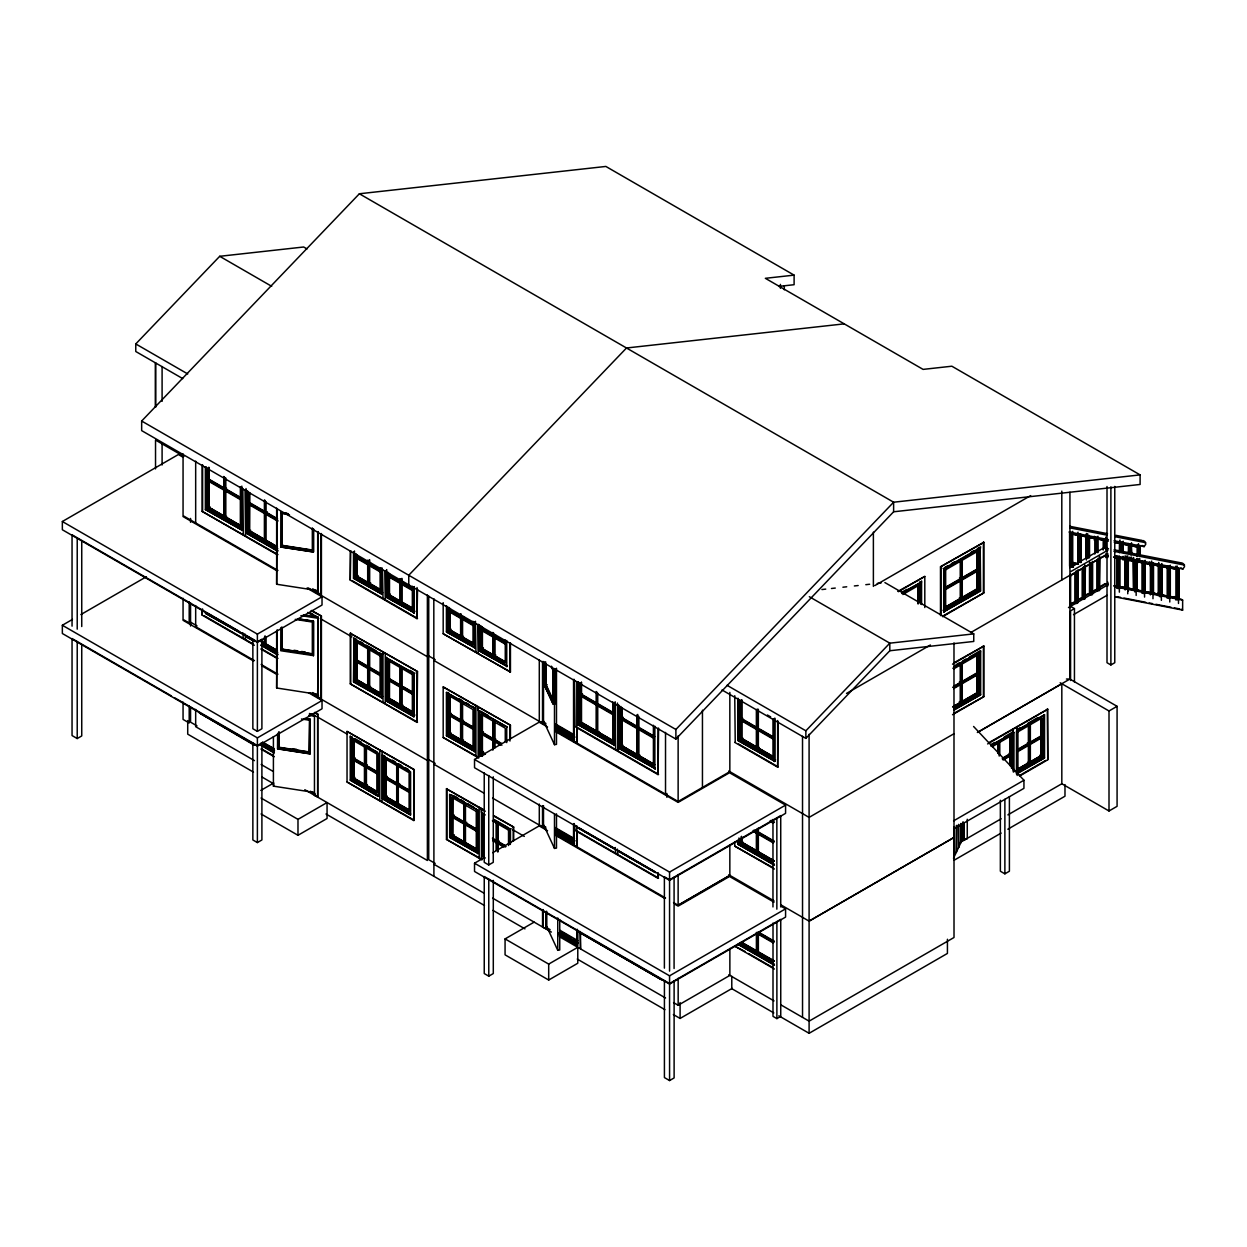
<?xml version="1.0" encoding="UTF-8"?>
<svg xmlns="http://www.w3.org/2000/svg" width="1247" height="1247" viewBox="0 0 1247 1247"><rect width="100%" height="100%" fill="white"/><g stroke="black" fill="none" stroke-linecap="round" stroke-linejoin="round"><path stroke-width="1.5" d="M307.011 248.932L303.66 247L219.706 256.305L135.767 343.938L135.767 351.498L182.717 378.605M304.814 789.71L427.378 860.477L427.378 594.928M554.712 730.243L678.134 801.494L678.134 735.839M1061.852 783.771L1109.004 810.986L1117.078 806.326L1117.078 706.316L1069.926 679.101L1069.942 492.238M312.327 527.886L312.327 550.94L281.869 546.233L282.539 544.768M317.689 590.595L276.647 584.251L277.177 508.885M295.196 619.385L312.327 622.035L312.327 654.675L281.869 649.968L282.539 648.518M317.689 694.345L276.647 687.985L277.177 629.751M309.77 751.364L309.1 752.829L278.642 748.106L279.312 733.205M314.462 792.484L273.405 786.14L273.935 784.987M309.1 752.829L309.77 718.724M953.503 858.263L963.058 837.968L962.933 822.724M794.105 275.135L765.346 278.315L923.092 369.393L951.851 366.213L1140.101 474.889L1140.101 484.46L893.616 511.784L675.89 739.066L141.659 430.62L141.659 421.034L359.37 193.768L605.855 166.443L794.105 275.135L794.105 284.706L778.767 286.405M675.89 739.066L675.89 729.479L893.616 502.214L1140.101 474.889M805.858 738.38L805.858 730.804L889.812 643.171L973.751 633.881L973.751 641.441L889.812 650.747L805.858 738.38L722.013 689.965M1141.286 540.73L1143.125 540.606A6.921 5.534 -78.9 0 1 1144.871 541.603L1145.775 544.222L1144.122 546.622L1114.07 540.746M1180.067 563.13L1181.891 562.989A6.921 5.534 -78.9 0 1 1183.652 564.003L1184.556 566.606L1182.904 569.006L1115.036 555.741M306.965 588.101L322.022 596.799L322.022 605.044L257.381 642.361L62.35 529.757L62.35 521.511L178.368 454.532L183.309 457.384M223.759 489.26L224.694 488.715L241.295 498.301L240.359 498.847L207.781 480.033L208.732 479.503L223.088 487.795M224.398 489.619L225.333 489.089M226.658 488.325L225.084 488.481M224.398 490.367L225.333 489.837L241.295 499.049L240.359 499.595L207.781 480.781L208.732 480.235L223.088 488.543M202.139 465.193L202.139 511.379L277.925 554.588M205.365 467.017L205.365 509.509L242.308 530.287L242.308 487.78M207.781 467.984L207.781 508.121L210.057 506.812M226.658 516.398L225.723 516.944L225.723 491.427M308.632 692.802L322.022 700.533L322.022 708.779L257.381 746.111L62.35 633.507L62.35 625.261L72.435 619.432M80.852 614.584L146.413 576.722M264.395 512.72L265.346 512.174M207.781 508.121L240.359 526.92L241.497 526.265L208.919 507.467L208.919 467.329M264.395 513.468L265.985 512.548M266.375 512.33L267.31 511.784M265.05 513.842L265.985 513.296L265.985 501.621M242.947 528.79L241.824 529.445L206.332 508.963L206.332 467.251M205.365 509.509L242.308 530.287M243.274 534.573L242.775 488.668M246.018 488.543L246.018 532.983L277.987 550.878M248.434 491.458L248.434 531.581L250.694 530.287M245.534 535.883L245.051 489.977M202.139 609.347L202.139 615.13L202.622 609.066M242.308 634.022L205.365 613.259L240.64 633.071M367.694 563.956L368.629 564.158M317.689 531.612L317.689 593.588L321.414 595.178L321.414 533.529M367.694 564.704L369.268 563.784M369.658 563.566L370.593 563.02M368.333 565.078L369.268 564.532L381.036 571.329L380.101 571.874L355.925 557.908L356.86 557.362L366.945 563.192M243.274 638.308L242.775 632.821M317.689 593.588L321.414 595.178M245.534 639.617L245.051 634.131M350.267 550.94L350.267 580.12L350.75 550.66M353.493 552.016L353.493 578.249L382.034 594.164L382.034 567.931M355.925 553.668L355.925 576.847L358.185 575.537M62.35 521.511L257.381 634.115L322.022 596.799M171.447 695.935L72.045 638.542L72.045 735.559L77.22 738.551L81.741 735.933L81.741 644.73M257.381 641.8L261.901 639.197L261.901 728.747L257.381 731.365L252.86 728.747L252.86 639.352M370.593 582.708L369.658 583.253L369.658 559.778M311.142 610.703L321.414 616.065L321.414 698.912L317.689 697.322L318.188 617.935L317.689 697.322M355.925 576.847L380.101 590.813L381.223 590.158M399.944 582.583L400.879 582.037M382.689 592.668L381.551 593.323L354.475 577.688L354.475 550.971M399.944 583.315L401.518 582.411M401.908 582.178L402.843 581.648M353.493 578.249L382.034 594.164M400.583 583.69L401.518 583.16M383 598.451L382.517 569.567M385.744 570.627L385.744 596.877L414.285 612.791L414.285 586.542M388.176 572.295L388.176 595.474L390.436 594.164M385.261 599.76L384.777 570.877M199.38 712.988L254.404 745.316M350.267 633.289L417.527 671.556L417.028 722.403L350.267 683.855L350.267 633.289L417.527 671.556M382.034 697.899L353.493 681.984L353.977 638.604L353.977 681.704L382.034 697.899L382.034 654.8L357.281 640.506M355.598 638.791L354.475 639.446L354.475 681.423L381.551 697.057L382.689 696.418M357.047 679.942L381.223 693.893L380.101 694.548L355.925 680.581L355.925 641.971L357.047 641.317L356.86 680.051L381.036 694.002M388.176 595.474L412.352 609.424L413.474 608.77M414.939 611.295L413.801 611.95L386.726 596.315L386.726 569.598M385.744 596.877L414.285 612.791M350.267 580.12L417.028 618.668L417.527 589.207M451.102 609.502L450.167 610.048L460.252 615.878M450.167 610.796L451.102 610.251M383 651.635L383 702.201M355.925 641.971L380.101 655.922L381.223 655.267M353.493 638.885L381.551 655.08L382.689 654.426M385.261 652.945L385.261 703.495M367.694 667.691L368.629 667.161M385.744 657.512L414.285 673.427L413.801 716.807L385.744 700.611L385.744 657.512L413.801 673.707L414.939 673.053M367.694 668.439L369.268 667.535M368.333 668.813L369.268 668.267M460.611 617.608L461.546 617.062M461.25 617.982L462.201 617.436L462.201 637.123L461.25 637.669L461.25 614.194M461.936 616.844L463.525 616.673M461.25 618.73L462.201 618.185L473.954 624.981M350.267 683.855L417.527 722.122M355.925 680.581L357.25 679.818L381.426 693.784M62.35 625.261L257.381 737.865L322.022 700.533M443.184 602.644L443.184 633.757L510.444 672.024L510.444 642.86M446.426 631.902L474.967 647.817L446.426 631.902L446.426 605.668M448.842 607.32L448.842 630.499L451.102 629.189M260.405 743.804L257.381 745.55L174.829 697.884M381.036 675.063L380.101 675.609L355.925 661.658L356.86 661.113L366.945 666.927M317.689 714.5L317.689 797.332L317.689 714.5L314.431 712.614M370.593 686.442L369.658 686.988L369.658 648.362M461.546 636.749L460.611 637.295L460.611 613.82M463.525 636.36L462.575 636.905L462.575 619.853M483.368 628.129L482.418 628.675L492.503 634.489M389.313 698.554L413.474 712.52L412.352 713.159L388.176 699.208L388.176 660.583L412.352 674.549L413.474 673.894M399.944 686.318L400.879 685.772L400.879 666.833L399.944 667.379L399.944 706.005L400.879 705.459L400.879 686.52L411.604 692.724M448.842 630.499L473.018 644.45L474.156 643.795M399.944 687.066L401.518 686.146M400.583 687.44L401.518 686.894M492.861 636.219L493.796 635.689M493.516 636.593L494.451 636.064L494.451 655.735L493.516 656.281L493.516 632.806M495.776 635.3L494.841 636.578M493.516 637.342L494.451 636.812L506.204 643.592M385.744 700.611L414.285 716.526M388.176 699.208L389.5 698.445L389.5 659.819M475.933 652.103L475.45 621.271M478.677 650.513L507.217 666.428L478.677 650.513L478.677 624.279M481.093 625.947L481.093 649.126L483.368 647.817M478.193 653.412L477.71 624.513M347.04 731.428L414.285 769.695L413.801 820.542L347.04 781.994L347.04 731.428L414.285 769.695M413.287 693.691L412.352 694.22L388.176 680.27L389.111 679.724L399.196 685.554M402.843 705.069L401.908 705.615L401.908 666.989M377.155 751.988L350.267 737.024L378.324 753.219L378.324 796.319L350.267 780.123L350.267 735.917M352.371 736.93L351.233 737.585L351.233 779.578L378.324 795.212M493.796 655.376L492.861 655.906L492.861 632.432M260.81 790.427L273.748 782.96M495.776 654.971L494.841 655.517L494.841 638.48M478.723 758.02L443.184 737.507L443.184 686.941L510.444 725.208L510.444 738.816M352.698 740.11L376.859 754.061L376.859 792.687L352.698 778.736L352.698 740.11L353.821 739.455L353.821 778.081L377.997 792.032M446.426 692.537L474.967 708.452L446.426 692.537L446.426 735.636L474.967 751.551L446.426 735.636M448.53 692.444L447.392 693.098L447.392 735.075L474.468 750.71M414.939 715.03L413.801 715.684L386.726 700.05L386.726 658.073M474.156 747.545L473.018 748.2L448.842 734.234L448.842 695.608L449.98 694.969L449.98 733.579L472.535 746.61M354.023 758.285L354.959 757.74M354.023 759.033L354.959 758.488M443.184 633.757L510.444 672.024M379.774 749.774L379.774 800.34M382.034 751.084L382.034 801.65M451.102 713.253L450.167 713.783L460.252 719.613M450.167 714.531L451.102 714.001M364.451 765.845L365.387 765.299M409.406 770.615L382.517 755.651L410.575 771.846L410.575 814.946L382.517 798.75L382.517 754.529M365.106 766.219L366.041 765.674M367.366 764.91L365.776 765.081M365.106 766.952L366.041 766.422L377.794 773.202M384.622 755.557L383.484 756.212L383.484 798.189L410.575 813.823M475.933 705.288L475.933 755.838M384.949 758.737L409.11 772.688L409.11 811.314L384.949 797.347L384.949 758.737L386.071 758.082L386.071 796.693L410.434 810.55M347.04 781.994L414.285 820.261M352.698 778.736L354.959 777.427M460.611 721.343L461.546 720.797M481.981 756.165L478.677 754.264L479.16 710.884L479.16 753.983L482.464 755.885M461.25 721.717L462.201 721.171M462.575 720.953L463.525 720.407M461.25 722.465L462.201 721.919L473.954 728.716M252.86 742.931L252.86 839.964L257.381 842.567L261.901 839.964L261.901 742.931M261.059 798.033L297.986 819.357L327.057 802.554L327.057 818.5L297.986 835.287L261.059 813.979M484.319 754.716L481.093 752.861L481.093 714.235L482.23 713.58L482.23 752.206L485.457 754.061M443.184 737.507L478.193 757.147L478.193 706.581L478.193 710.478M448.842 734.234L451.102 732.94M365.387 784.987L364.451 785.516L364.451 746.906M367.366 784.597L366.431 785.127L366.431 748.403M387.209 776.367L386.274 776.897L396.359 782.726M461.546 740.484L460.611 741.03L460.611 702.404M463.525 740.095L462.575 740.64L462.575 702.014M483.368 731.864L482.418 732.41L492.503 738.224M482.418 733.158L483.368 732.613M396.702 784.457L397.637 783.911M396.702 785.205L398.292 784.285M398.681 784.067L399.617 783.521M397.357 785.579L398.292 785.033M384.949 797.347L387.209 796.054M478.677 711.164L507.217 727.079L480.812 711.834M443.184 686.941L510.444 725.208M492.861 739.97L493.796 739.424M493.516 740.344L494.451 739.798M494.841 739.58L495.776 739.035M493.516 741.092L494.451 740.547L501.169 744.428M582.443 693.737L581.507 694.267L595.879 702.56M481.093 752.861L483.368 751.551M539.296 659.881L539.296 721.53L543.022 723.12L543.022 661.378M555.913 731.833L678.134 802.398L729.511 772.735L785.579 805.11L785.579 813.356L669.561 880.335L474.53 767.731L474.53 759.485L539.172 722.169L547.542 727.001M539.296 721.53L543.022 723.12M481.981 859.916L446.442 839.387L446.442 788.821L484.117 810.02M596.144 704.259L597.079 703.713M596.144 704.991L597.734 704.087M596.799 705.366L597.734 704.836M449.684 794.433L450.167 837.251L478.209 853.447L478.209 810.347L449.684 794.433L449.684 837.532L478.209 853.447M574.524 680.192L575.007 726.097M577.751 682.015L577.751 724.523L614.693 745.285L614.693 702.778M580.182 682.982L580.182 723.12L581.507 722.356L612.448 740.219M453.238 835.474L477.414 849.425L476.276 850.08L452.1 836.129L452.1 797.503L453.238 796.849L453.035 835.584L477.211 849.534M464.804 803.754L463.868 804.299L463.868 842.925L464.804 842.38L464.804 825.327M573.558 679.568L573.558 741.31L577.267 742.9L577.267 727.484M573.558 741.31L577.267 742.9M623.095 717.196L622.159 717.742L636.531 726.035M454.36 815.133L453.425 815.678L477.601 829.629M598.124 731.942L599.059 731.397M622.159 718.49L623.095 717.945M479.191 807.168L479.191 857.733M452.1 797.503L476.276 811.454L477.414 810.815M874.755 585.622L1030.661 495.605M463.868 823.238L464.804 822.693M481.934 813.044L481.934 856.143L481.934 813.044L485.239 814.946M463.868 823.986L465.458 823.067M465.832 822.849L466.783 822.303M464.508 824.361L465.458 823.815L465.458 804.128L464.508 804.674L464.508 843.299L465.458 842.754L465.458 825.701M636.796 727.718L637.731 727.172M580.182 723.12L612.76 741.918L613.883 741.264M636.796 728.466L638.386 727.547M637.435 728.84L638.386 728.295M446.442 839.387L481.451 859.043L481.451 808.477L481.451 812.358M452.1 836.129L454.36 834.82M615.348 743.789L614.21 744.443L578.733 723.961L578.733 682.249M577.751 724.523L614.693 745.285M615.659 749.572L615.176 701.734M618.403 747.982L655.345 768.744L618.403 747.982L618.403 705.475M620.835 706.457L620.835 746.579L623.095 745.285M617.935 750.881L617.436 703.043M497.054 822.381L496.119 822.911L496.119 850.173M897.918 591.39L924.806 576.426L924.806 607.538M940.487 615.426L940.487 566.808L983.883 542.32L983.883 592.871L942.623 616.704M898.401 591.67L924.806 576.426M940.487 566.808L983.883 542.32M902.064 592.169L906.943 589.348M944.867 567.463L948.11 565.577M951.367 563.706L954.625 561.82M970.899 552.421L974.156 550.551M977.399 548.664L980.656 546.794M902.875 592.263L921.58 582.022L901.706 593.494M980.173 547.636L943.714 568.679L943.714 611.778L980.656 591.016L980.173 547.636L980.173 590.735L943.714 611.778M943.075 568.305L944.197 568.959L980.656 547.916M954.298 563.504L959.192 560.682M954.501 563.613L959.379 560.791M967.516 556.084L970.774 554.214M974.032 552.327L977.289 550.457L977.289 589.067L944.525 607.772L945.662 608.427L978.24 589.613L978.24 550.987L977.102 550.332L977.102 588.958M654.348 737.523L653.412 738.053L620.835 719.254L621.77 718.708L652.742 736.587M902.875 594.507L919.164 585.092L919.164 602.472M944.525 569.146L945.662 569.801L978.24 550.987M492.409 820.775L508.527 830.081L509.664 829.426M493.485 819.715L509.976 829.239L511.114 828.585M493.5 815.99L513.702 827.088L513.702 840.712M639.711 754.871L638.76 755.417L638.76 716.402M496.119 841.85L497.054 841.32M496.119 842.598L497.709 841.694M498.099 841.46L499.034 840.914M496.774 842.972L497.709 842.426M944.338 587.976L958.694 579.668M960.938 578.374L959.364 578.218M962.544 577.455L976.915 569.162M946.317 588.023L960.689 579.73L961.624 580.26M962.933 578.437L977.289 570.128L978.24 570.674L945.662 589.488L944.727 588.943M539.296 804.081L539.296 825.265L543.022 826.855L543.022 805.624M780.622 905.992L785.579 908.845L785.579 917.091L669.561 984.07L474.53 871.466L474.53 863.22L484.475 857.484M492.752 852.699L539.172 825.904L547.542 830.736M539.296 825.265L543.022 826.855M620.835 746.579L653.412 765.393L654.535 764.738L621.957 745.924L621.957 707.719M742.666 718.132L741.731 718.677L758.347 728.264M484.226 772.922L484.226 862.332L488.746 864.935L493.266 862.332L493.266 776.819M741.731 719.425L742.666 718.88M944.338 607.648L976.915 588.849L978.24 589.613M574.524 726.378L658.089 774.621L658.572 728.154M943.792 615.472L983.883 592.871M574.524 824.345L575.007 829.847M756.368 728.653L757.303 728.108L757.303 709.169L756.368 709.714L756.368 748.34L757.303 747.795L757.303 728.856L773.919 738.458L772.984 738.988L740.406 720.189L741.342 719.644L755.713 727.936M774.106 718.662L772.984 719.301L772.984 757.927L774.106 757.272L741.544 738.473L741.544 699.848M756.368 729.401L757.958 728.482M734.748 695.717L735.231 742.105M737.99 698.226L737.99 740.515L774.917 761.293L774.917 718.194M740.406 700.502L740.406 739.128L742.666 737.819M757.023 729.776L757.958 729.23M573.558 823.815L573.558 845.045L577.267 846.635L577.267 831.219M573.558 845.045L577.267 846.635M846.51 693.426L930.402 644.995M1069.708 567.541L1103.907 547.792L1108.489 548.696M1071.719 566.886L1075.085 564.938M759.283 747.405L758.347 747.951L758.347 709.325M1070.814 571.562L1107.944 550.13M678.134 801.494L729.838 771.644L729.838 692.412M970.665 632.603L1069.942 575.288M1070.814 575.085L1107.024 554.182M1070.721 575.88L1074.213 573.168M1077.439 571.297L1081.539 568.928M1084.781 567.058L1088.88 564.688M1108.349 556.146L1105.777 555.648L1099.449 558.594M615.348 847.524L614.21 848.178L578.733 827.696M775.572 759.797L774.434 760.452L738.957 739.97L738.957 699.894M615.659 853.307L615.176 847.82M737.99 740.515L774.917 761.293M617.935 854.616L617.436 849.129M953.69 662.921L983.883 646.055L983.883 696.621L952.521 714.718M952.521 664.168L983.883 646.055M734.748 742.386L777.66 767.17L778.159 722.153M956.246 664.62L959.504 662.749M962.762 660.863L966.02 658.993M969.262 657.107L980.656 650.529M955.311 665.727L980.656 651.651L980.656 694.75L954.142 710.057M953.877 667.114L980.656 651.651M952.864 668.298L956.122 666.412M959.379 664.526L970.774 657.948M953.799 668.828L978.24 654.737L978.24 693.348L953.799 707.454M1070.113 603.891L1074.82 601.865M1086.137 594.632L1089.488 593.401M1100.867 586.121L1105.154 583.643L1107.741 584.157M1070.175 604.779L1105.777 584.001L1108.349 584.5M1068.476 607.554L1107.009 585.311L1105.466 584.407M1074.446 682.125L1074.446 608.598L1070.565 610.843L1070.565 680.503M505.066 938.913L548.696 964.102L577.782 947.315L577.782 963.245L548.696 980.033L505.066 954.843L505.066 938.913L534.152 922.125M1073.511 614.662L1107.009 595.318M953.908 686.177L960.299 682.499L959.364 681.953M962.544 681.205L976.915 672.897M952.708 687.331L960.689 682.717L961.624 683.262M961.328 682.343L977.289 673.131L978.24 673.676L953.643 687.861M954.298 687.144L960.689 683.465L961.624 684.011M962.933 682.171L977.289 673.879L978.24 674.409L953.643 688.609M546.28 911.386L546.28 928.75L542.554 927.16L542.554 909.811M546.28 928.75L545.781 911.619M952.677 706.8L977.102 692.693L977.102 656.016M952.864 706.924L977.289 692.818L977.289 656.125M773.015 923.076L773 1016.367L776.881 1018.612L780.747 1016.367L780.747 919.351L669.577 983.524L484.241 876.532L484.241 973.548L488.777 976.167L493.298 973.548L493.298 880.413M574.524 830.128L658.089 878.371L658.572 874.241M474.53 759.485L669.561 872.089L785.579 805.11M955.981 706.581L959.208 704.711M953.877 709.091L979.69 694.189L979.69 652.212L978.552 651.558M953.659 709.777L980.656 694.75M953.69 713.487L983.883 696.621M578.265 931.727L661.83 979.971M774.106 822.397L772.984 823.051L769.726 821.165M756.368 833.136L757.958 832.232M734.748 842.239L734.748 846.121L773.202 867.772M737.99 840.416L737.99 844.266L773.265 864.077M740.406 838.997L740.406 842.863L742.666 841.554M757.023 833.51L757.958 832.98M580.525 933.115L580.525 948.515L576.815 946.941L576.815 929.576M580.525 948.515L580.042 931.462M953.986 733.735L809.085 817.393L728.731 771.005M773.919 842.193L772.984 842.738L753.172 831.297M729.838 844.64L729.838 875.378L678.134 905.244L678.134 874.506M977.399 732.457L1069.942 679.023L1066.434 679.023M729.869 875.394L678.165 905.26L673.52 902.579M977.57 732.394L1061.821 683.746L1061.821 783.755L1007.903 814.883M1107.009 486.501L1107.009 662.718L1110.89 664.947L1114.771 662.718L1114.771 486.392M988.762 742.713L1047.761 709.216L1047.761 759.782L1019.828 775.915M987.608 743.945L1047.761 709.216M991.396 744.365L994.623 742.511M1004.287 736.93L1012.346 732.27M1017.131 729.511L1020.358 727.656M1027.824 723.338L1037.847 717.555M992.02 744.568L1013.967 732.457L1013.967 771.815M1017.646 729.776L1044.534 714.812L1044.534 757.911L1016.476 774.106L1016.476 731.007L1044.534 714.812M990.866 745.8L1013.967 732.457M991.256 746.158L996.104 743.368M1000.936 740.578L1004.162 738.723M1007.373 736.852L1010.6 734.997L1010.6 765.892M1020.217 729.448L1023.444 727.578M1026.671 725.723L1034.729 721.062M992.207 746.704L1011.535 735.543L1011.535 768.37M1016.804 731.194L1017.942 731.849L1042.118 717.882L1042.118 756.508L1017.942 770.475L1016.804 769.82L1040.98 755.853L1040.98 717.243M1003.492 757.599L1010.21 753.718L1009.275 753.172M1016.617 750.024L1040.793 736.057M1002.198 758.784L1010.6 753.936L1011.535 754.482L1003.134 759.329M1003.882 758.566L1010.6 754.684L1011.535 755.23L1003.134 760.078M1018.674 750.024L1028.759 744.194L1029.695 744.74M1031.098 742.853L1041.167 737.039L1042.118 737.569L1017.942 751.536M1060.168 682.779L1109.004 710.977L1117.078 706.316M1016.617 769.695L1040.793 755.744L1040.793 717.119M1017.006 769.929L1041.167 755.978L1041.167 717.352M1016.476 772.984L1043.568 757.35L1043.568 715.373M1017.646 772.875L1044.534 757.911M474.53 863.22L669.561 975.824L785.579 908.845M1019.345 775.634L1045.641 760.452M740.11 943.075L738.972 943.73L774.465 964.212M741.762 942.124L740.437 942.888L773.015 961.686L774.138 961.047M953.596 820.853L1023.943 780.232L973.58 726.471M953.596 828.959L1023.943 788.338L1023.943 780.232M809.085 921.128L953.986 837.47L809.1 921.143L780.716 904.761M773.951 942.218L773.015 942.748L756.399 933.161M960.658 840.478L964.04 838.53M963.541 822.755L963.541 840.119L967.267 838.53L967.267 819.263M673.551 1002.604L678.165 1005.253L729.869 975.403L729.869 948.484M959.037 843.097L1001.154 818.78M963.541 840.119L967.267 838.53M673.349 1014.544L680.098 1018.44L732.207 988.357M954.064 860.259L1001.123 833.09M1007.841 829.208L1064.985 796.21L1064.985 784.581M1000.359 800.262L1000.359 871.217L1004.879 873.835L1009.4 871.217L1009.4 796.662M664.417 980.547L664.417 1077.564L669.577 1080.557L674.113 1077.938L674.113 980.921M778.845 1015.822L809.1 1033.295L947.424 953.425L947.424 939.272M547.168 684.681L544.658 685.071L552.811 702.653L552.811 670.013L551.19 666.49M543.505 720.969L554.494 744.677L556.489 744.365L556.489 668.236M543.505 824.703L554.494 848.412L556.489 848.1L556.489 813.855M546.763 926.599L557.752 950.308L559.747 949.996L559.747 919.538M844.219 323.861L626.508 347.991L408.751 575.257L408.782 584.843M821.929 589.55L825.732 589.114M831.468 588.49L835.272 588.07M842.91 587.212L846.729 586.791M854.366 585.95L858.17 585.529M865.808 584.687L869.627 584.251M877.249 583.409L881.068 582.988M280.762 512.47L286.529 513.359M284.16 513.016L287.979 513.608M284.051 513.265L287.854 513.858M289.475 514.762L281.869 513.577L281.869 546.233M282.258 545.375L312.716 550.083M312.607 550.348L282.149 545.625L282.258 512.72M280.84 512.314L280.762 546.997L313.496 551.891L313.496 528.884M280.762 546.997L313.433 552.047L313.433 529.024M303.302 614.755L318.234 617.062M300.901 615.613L317.689 618.216L307.682 612.433M297.378 619.073L310.706 621.131M293.965 650.279L297.768 650.872M301.571 651.464L305.39 652.056M282.258 649.11L312.716 653.833M312.607 654.083L282.149 649.375L282.258 627.989M309.396 714.344L313.137 714.921M308.866 715.497L314.945 716.074L311.688 714.188M304.439 718.521L310.269 719.254L310.191 753.921L277.535 748.87L277.598 733.376M305.562 718.989L309.381 719.566M301.478 718.989L309.1 720.174M960.876 842.38L961.001 823.379L960.829 842.785M292.64 748.714L296.443 749.307M309.49 751.972L279.032 747.249L279.032 731.895M956.402 852.028L956.527 825.405L956.355 852.418M277.598 748.714L310.269 753.78M953.986 857.219L954.126 826.792M1141.784 540.387L1115.925 535.337M1069.708 526.296L1107.523 533.685M1069.848 527.871L1107.352 535.197M1115.769 536.849L1145.822 542.71M1069.053 531.955L1108.458 539.655M1077.361 535.057L1072.186 534.043L1077.985 535.399L1077.969 563.753L1072.202 562.397L1074.774 562.896M1108.38 541.104L1105.808 540.606L1106.416 548.524M1122.612 543.895L1128.395 545.251L1123.22 544.238M1085.763 557.487L1085.763 536.693L1080.588 535.68L1085.763 536.693M1131.621 545.89L1137.124 546.965L1131.013 545.531L1131.621 553.45M1114.101 549.787L1180.566 562.771M1113.93 551.299L1184.603 565.109M1107.741 555.803L1105.762 555.648M1113.555 556.926L1116.751 557.799L1114.179 557.284M1124.545 559.077L1119.37 558.064L1125.153 559.435L1125.153 587.789L1119.385 586.433M1136.173 561.353L1141.956 562.724L1136.796 561.711L1136.796 590.065L1141.348 590.719M1152.992 564.642L1158.759 565.998L1152.992 564.642M1145.198 563.348L1150.373 564.361L1145.198 563.348M1162.001 566.637L1167.176 567.65L1161.393 566.278L1162.001 594.99L1167.176 596.004L1162.001 594.99M1071.719 563.005L1078.452 564.314M1121.957 586.932L1124.545 587.431M1132.946 589.083L1127.771 588.07L1133.57 589.441L1133.04 558.625M1136.173 589.706L1138.76 590.221M1147.162 591.857L1150.358 592.715L1145.198 591.702M1152.992 592.995L1158.759 594.351L1152.992 592.995M1172.383 596.783L1175.89 597.703L1169.795 596.284M1114.179 585.638L1116.143 585.794M1113.867 586.059L1181.08 599.183L1182.639 600.088L1182.639 610.095L1115.41 596.954M1115.41 586.947L1182.639 600.088M1117.218 596.721L1120.585 597.375M1123.952 598.03L1145.79 602.301M1149.157 602.956L1152.509 603.626M1155.875 604.281L1170.995 607.227M1174.362 607.881L1179.397 608.879M1104.546 547.838L1105.154 547.994A6.625 4.77 77.2 0 1 1106.9 549.007L1107.445 549.522M1142.096 545.453L1144.122 546.622M1180.878 567.837L1182.904 569.006M1174.347 596.58L1179.397 599.495M1157.528 593.291L1162.594 596.206M1181.08 609.206L1182.639 610.095M1096.207 560.464L1092.107 562.833M1070.051 565.25L1073.433 567.198M1096.814 589.161L1092.715 591.53M1084.781 595.411L1085.389 567.416M1082.147 597.64L1077.439 599.651L1078.047 571.656M978.552 547.823L979.69 548.477L979.69 590.455L944.197 610.936L943.075 610.282M359.37 193.768L893.616 502.214L893.616 511.784M1070.565 606.369L1074.446 608.598M961.328 578.608L962.263 579.138M960.689 578.982L961.624 579.512M961.328 598.295L962.263 598.825L962.263 560.215M959.364 597.89L960.299 598.435L960.299 581.398M919.475 581.928L920.613 582.583L920.613 603.564M918.026 584.438L919.164 585.092M884.887 582.567L973.751 633.881M977.102 654.083L978.24 654.737M976.915 692.584L978.24 693.348M219.706 256.305L271.69 286.311M809.319 596.705L889.812 643.171L889.812 650.747M1016.71 726.58L1017.193 775.478M960.938 701.812L959.364 701.64L960.299 702.186L960.299 663.56M961.328 702.03L962.263 702.575L962.263 663.95M1011.863 732.363L1013 733.018L1013 769.274M1030.349 743.617L1029.414 743.072L1029.414 724.133L1030.349 724.678L1030.349 763.304L1029.414 762.759L1029.414 743.82M1027.434 742.682L1028.37 743.228M1028.759 743.446L1030.349 744.365M1011.535 735.543L1010.413 734.888L1010.413 765.783M1039.842 755.199L1042.118 756.508M1047.761 759.782L1047.277 708.935M1027.434 762.369L1028.37 762.915L1028.37 724.289M1009.275 753.921L1010.21 754.466M135.767 343.938L187.736 373.944M727.048 685.304L805.858 730.804M767.404 714.999L770.662 716.885M759.937 729.183L774.309 737.476M774.309 757.163L741.731 738.364L741.731 699.738M773.919 757.397L741.342 738.583L741.342 699.957M740.406 739.128L772.984 757.927M738.536 744.007L778.159 766.889M141.659 421.034L675.89 729.479M183.886 456.449L155.532 440.066L155.532 468.888M357.25 556.396L381.426 570.362M389.5 575.023L413.677 588.974M464.258 618.185L472.66 623.032M494.186 635.456L504.91 641.659M473.954 624.233L449.777 610.266L448.842 610.812L473.018 624.763M506.204 642.844L482.043 628.893L481.093 629.439L505.269 643.39M399.196 581.819L389.111 575.989L388.176 576.535L412.352 590.486L413.287 589.94L400.879 582.785L400.879 601.724L399.944 602.254L399.944 578.795M461.546 617.811L449.777 611.014L448.842 611.56L473.018 625.511M482.043 629.641L493.796 636.438M481.093 630.187L505.269 644.138M209.106 479.269L223.478 487.561M227.328 489.79L241.684 498.083M249.759 502.744L277.551 518.783M598.124 703.854L612.48 712.162M638.76 727.328L654.737 736.541M277.161 519.001L249.369 502.962L248.434 503.507L277.816 520.467M613.695 713.3L581.118 694.501L580.182 695.031L612.76 713.845M277.161 519.75L249.369 503.71L248.434 504.256L277.816 521.215M612.106 713.128L581.118 695.234L580.182 695.779L612.76 714.593M357.047 576.192L381.426 590.034M389.313 594.819L413.677 608.661M472.738 642.766L449.98 629.844L449.98 608.598M506.407 662.422L482.23 648.471L482.23 627.225M381.036 590.267L356.86 576.301L357.047 554.946M473.954 643.92L449.777 629.953L449.777 608.707M506.204 662.531L482.043 648.58L482.043 627.335M481.093 649.126L505.269 663.077L505.269 639.898M474.468 646.975L447.392 631.341L447.392 606.525M506.734 665.586L479.643 649.952L479.643 625.152M771.129 820.292L774.434 822.209M352.402 580.79L417.527 618.387M209.106 507.358L240.063 525.221M249.759 530.817L277.458 546.81M623.781 746.766L654.737 764.629M277.255 546.919L249.571 530.926L249.759 492.596M581.32 722.465L612.261 740.328M241.295 526.39L208.732 507.576L208.732 467.454M277.068 547.028L249.369 531.051L249.369 492.83M613.695 741.388L581.118 722.574L581.32 682.343M654.348 764.847L621.77 746.049L621.77 707.828M248.434 531.581L277.754 548.509M269.087 543.879L272.314 545.734M277.629 550.114L246.984 532.422L246.984 490.71M654.862 767.918L619.369 747.421L619.369 705.708M246.018 532.983L277.504 551.158M578.312 728.014L658.572 774.34M758.347 831.998L774.309 841.226M202.139 511.379L277.442 554.868M754.123 830.019L773.919 841.444L772.984 841.99L753.172 830.549M754.123 830.751L772.329 841.273M555.133 723.774L574.524 734.966M559.17 726.845L573.714 735.247M554.977 725.536L575.007 737.102M555.196 727.344L573.558 737.943M312.685 588.833L318.671 592.278M428.734 655.938L435.203 659.679M542.523 721.53L545.905 723.478M555.196 728.84L574.524 740.001M277.941 570.456L183.06 515.666L183.06 453.877M308.165 587.898L427.378 656.733M433.816 660.442L546.311 725.395M183.06 516.57L276.818 570.705M774.309 860.898L741.731 842.099L741.731 838.233M773.919 861.131L741.342 842.317L741.342 836.534M740.406 842.863L772.984 861.677L774.106 861.022L741.544 842.208L741.544 836.41M774.434 864.187L738.957 843.705L738.957 837.984M737.99 844.266L774.434 865.309M734.748 846.121L774.371 869.003M311.625 610.422L321.414 616.065M310.238 612.791L313.62 614.74M314.79 615.41L318.156 617.359M320.323 618.621L351.841 636.812M353.493 637.763L356.72 639.633M359.947 641.488L363.173 643.358M366.4 645.213L376.064 650.794M379.291 652.664L382.517 654.519M409.936 670.356L413.162 672.211M459.317 698.866L462.543 700.72M465.77 702.591L468.997 704.446M472.223 706.316L475.45 708.171M480.282 710.961L488.356 715.622M310.02 613.228L316.551 617M395.564 663.763L403.623 668.423M459.457 700.658L449.777 695.078L449.777 733.704L473.954 747.654M486.876 716.479L490.087 718.35M499.766 723.93L502.993 725.785M448.842 695.608L473.018 709.574L473.018 748.2M481.093 714.235L505.269 728.186L505.269 741.716M357.25 660.146L369.018 666.927M369.658 667.301L381.426 674.097M389.5 678.758L401.269 685.554M403.592 686.894L413.677 692.724M461.936 720.579L472.66 726.767M494.186 739.206L501.559 743.461M728.731 874.739L774.028 900.895M473.954 727.967L449.777 714.017L448.842 714.547L473.018 728.513M501.169 743.68L482.043 732.628L481.093 733.174L501.918 745.192M368.629 667.909L379.353 674.097M459.862 720.579L449.777 714.765L448.842 715.295L473.018 729.261M492.113 739.206L482.043 733.376L481.093 733.922L500.234 744.973M774.028 902.173L729.511 876.47L678.134 906.133L674.783 904.2M391.106 699.38L413.677 712.396M472.738 746.501L450.167 733.47L450.167 694.844M485.254 754.186L482.043 752.315L482.043 713.689M482.838 755.542L479.643 753.702L479.643 711.71M261.169 641.145L277.458 650.544M260.966 641.254L277.255 650.653M260.779 641.363L277.068 650.778M261.465 642.844L277.754 652.259M238.847 631.107L72.045 534.807L72.045 626.15M242.214 633.055L255.697 640.833M206.332 612.698L241.824 633.18M246.984 636.173L253.437 639.882M261.496 644.543L277.629 653.864M619.369 851.171L654.862 871.653M253.125 640.272L246.018 636.718L254.294 641.504M261.418 645.058L277.987 654.628M758.363 932.023L774.34 941.251M260.654 645.182L277.504 654.893M757.973 932.257L773.951 941.469L773.015 942.015L756.399 932.413L756.399 952.1L757.334 951.555L757.334 932.631M772.345 941.298L757.973 932.99L757.973 951.929L757.038 952.474L757.038 932.787M204.274 615.8L253.172 644.029M261.418 648.799L277.925 658.322M576.66 830.798L658.572 878.091M202.139 615.13L254.341 645.26M260.935 649.079L277.442 658.603M555.133 827.509L574.524 838.701M557.565 829.66L573.714 838.982M554.977 829.286L575.007 840.852M555.196 831.079L573.558 841.694M190.557 622.175L197.026 625.9M312.685 692.568L318.671 696.029M428.734 759.688L435.203 763.413M542.523 825.265L545.905 827.213M555.196 832.575L574.524 843.736M254.435 660.614L195.67 626.695L195.67 605.559M261.153 664.495L277.941 674.191M309.848 692.615L427.378 760.467M433.816 764.177L484.21 793.279M492.581 798.111L546.342 829.146M554.712 833.978L665.555 897.98M741.56 942.233L774.34 960.923M741.373 942.342L773.951 961.156M183.06 620.305L253.375 660.91M261.745 665.742L276.818 674.44M555.913 835.568L664.745 898.401M773.296 964.102L738.006 944.291L774.465 965.334M745.16 951.586L734.779 946.146L774.387 969.028M748.465 953.503L773.234 967.797M314.914 712.333L318.188 714.219M493.983 815.709L513.702 827.088M446.442 788.821L485.27 811.251M312.062 713.861L315.429 715.794M316.722 716.542L346.947 734M355.099 738.707L361.552 742.433M366.384 745.223L369.611 747.078M392.197 760.109L395.424 761.979M398.635 763.834L401.861 765.705M405.088 767.56L408.315 769.43M454.516 796.1L457.743 797.955M460.969 799.826L464.196 801.681M467.422 803.551L473.86 807.261M512.611 829.645L524.317 836.394M451.819 795.103L476.572 809.381M493.968 819.435L508.823 828.008M309.459 713.471L314.462 716.355L314.462 795.477L318.188 797.051M369.751 748.87L372.962 750.725M387.49 759.111L392.322 761.917M402.002 767.497L405.415 769.243M499.798 823.955L504.63 826.745M355.691 759.252L364.093 764.099M368.114 766.422L376.516 771.27M398.027 783.693L408.767 789.881M492.409 838.187L504.817 845.341M728.762 974.764L774.028 1000.905M780.747 1004.786L809.1 1021.153L954.017 937.495L953.986 642.906M377.794 772.47L353.634 758.503L352.698 759.049L376.859 773M493.703 839.371L506.111 846.542M353.634 759.252L365.387 766.048M385.884 777.879L410.06 791.829L409.11 792.375L384.949 778.409M453.035 816.645L477.211 830.611L476.276 831.141L452.1 817.19M493.703 840.119L504.427 846.308M492.752 839.917L505.175 847.072M352.698 759.797L376.859 773.748M492.752 840.665L503.492 846.853M773.81 1012.923L731.786 988.668L731.786 976.261M377.794 792.141L353.634 778.19L353.634 739.565M410.06 810.768L385.884 796.817L385.884 758.192M477.726 852.605L450.65 836.971L450.65 794.978M350.267 780.123L378.324 796.319M382.517 798.75L410.575 814.946M481.934 856.143L485.239 858.045M262.618 742.214L274.215 748.683M262.431 742.324L273.826 748.917M261.169 742.682L274.527 750.398M261.496 744.553L274.402 752.003M261.496 745.114L273.093 751.801M260.685 745.207L274.262 753.048M201.032 713.939L253.235 744.069M261.496 748.839L273.046 755.511M581.57 933.629L660.177 979.02M261.013 749.12L274.215 756.742M560.012 930.324L577.782 940.597M560.823 931.54L570.518 937.136M573.745 939.007L576.971 940.877M559.903 932.133L578.265 942.732L576.815 943.574L558.438 932.974M197.026 725.91L190.557 722.184L190.557 706.8M310.378 791.253L315.429 794.168M435.203 863.423L428.734 859.697L428.734 596.066M545.781 927.16L550.098 929.639M558.438 934.471L577.782 945.631L577.782 930.34M254.435 760.623L195.67 726.689L195.67 709.387M261.153 764.505L272.906 771.285M433.847 864.202L484.21 893.288M492.612 898.136L551.377 932.07M559.326 936.653L665.555 997.99M253.484 772.127L187.72 734.156L187.72 720.579M261.917 776.99L273.716 783.817M325.981 813.995L484.491 905.509M492.924 910.372L524.956 928.875M577.236 959.052L664.916 1009.665M1081.632 598.389L1082.178 599.137L1082.178 568.289M551.517 666.288L553.107 669.717L553.107 704.228L544.362 685.367L544.362 662.36M552.67 698.912L546.139 684.837L546.139 663.716M553.045 700.736L545.687 684.915L545.687 661.861M1179.039 568.772L1179.039 598.934M1178.493 567.634L1178.493 603.454M1177.199 566.06L1177.199 599.994M1175.921 566.138L1175.921 600.072M1170.31 565.203L1170.31 597.453M1169.78 565.951L1169.78 602.005M1168.486 566.247L1168.486 598.513M1167.192 565.951L1167.192 598.201M1161.908 563.55L1161.908 595.817M1161.378 564.299L1161.378 600.353M1160.084 564.61L1160.084 596.877M1158.79 562.413L1158.79 594.663M1158.245 563.55L1158.245 595.817M1153.506 563.815L1153.506 594.18M1152.976 562.662L1152.976 598.716M1151.682 561.072L1151.682 593.338M1150.389 562.662L1150.389 594.913M1149.843 561.914L1149.843 565.717M1145.105 560.277L1145.105 592.528M1144.559 561.025L1144.559 597.079M1143.281 561.321L1143.281 593.588M1141.987 561.025L1141.987 593.276M1140.257 546.389L1140.257 555.819M1139.711 545.251L1139.711 555.071M1139.711 558.438L1139.711 562.21M1138.433 543.676L1138.433 554.977M1138.433 558.75L1138.433 562.522M1137.139 545.251L1137.124 556.411M1137.139 558.438L1137.139 562.21M1136.703 558.625L1136.703 590.891M1136.157 559.373L1136.157 595.427M1134.864 559.685L1134.864 591.951M1133.585 557.487L1133.585 589.737M1131.621 557.238L1131.621 561.01M1131.528 542.804L1131.528 554.198M1130.998 543.552L1130.998 554.946M1130.998 557.238L1130.998 561.041M1129.704 543.863L1129.704 553.356M1129.704 557.144L1129.704 560.947M1128.41 543.552L1128.41 553.045M1128.301 558.89L1128.301 591.14M1127.756 555.835L1127.756 593.79M1126.462 556.146L1126.462 588.413M1125.184 555.835L1125.184 589.987M1123.126 541.167L1123.126 552.546M1123.126 556.349L1123.126 560.137M1122.596 541.915L1122.596 551.408M1121.302 542.227L1121.302 551.704M1120.009 540.013L1120.009 551.408M1119.9 557.238L1119.9 587.602M1119.463 541.167L1119.37 552.717M1119.354 556.1L1119.354 592.154M1118.06 556.396L1118.06 588.662M1116.766 556.1L1116.766 588.35M1110.89 486.813L1110.89 664.947M1109.004 710.977L1109.004 810.986M1107.835 553.699L1107.835 557.503M1107.835 582.162L1107.835 585.965M1106.323 537.878L1106.323 549.272M1105.793 537.13L1105.793 550.021M1105.793 553.808L1105.793 557.612M1104.499 538.938L1104.499 548.431M1103.205 538.626L1103.205 550.021M1099.963 557.144L1099.418 590.673L1099.418 555.959M1098.124 558.204L1098.124 590.984M1097.921 536.241L1098.015 552.546M1097.391 536.989L1097.391 552.577M1096.83 559.825L1096.83 590.673M1096.097 537.301L1096.097 552.483M1094.804 536.989L1094.804 554.073M1094.258 536.241L1094.258 540.045M1092.621 561.384L1092.621 594.164M1092.091 562.132L1092.091 594.913M1090.798 562.444L1090.798 595.209M1089.519 536.491L1089.519 557.378M1089.504 562.132L1089.504 594.913M1088.974 535.353L1088.974 558.11M1087.696 533.763L1087.696 558.422M1086.402 533.451L1086.402 560.012M1085.295 565.608L1084.75 599.137L1084.75 564.875M1083.472 566.668L1083.472 599.448M1081.211 536.039L1081.211 562.491M1081.118 534.854L1081.118 561.415M1080.572 533.7L1080.572 562.568M1079.279 534.012L1079.279 562.475M1078 532.204L1078 564.065M1077.954 569.848L1077.954 602.628M1077.424 570.596L1077.424 603.377M1076.13 570.908L1076.13 603.688M1074.836 572.529L1074.836 603.377M1072.716 531.316L1072.716 567.369M1072.171 532.064L1072.171 566.621M1070.877 532.375L1070.877 566.528M1070.627 574.088L1070.627 606.853M1070.097 574.836L1070.097 607.601M1069.599 532.064L1069.599 566.216M1061.805 491.147L1061.805 579.995M1044.051 714.531L1044.051 757.63M1029.695 725.053L1029.695 763.678L1028.759 763.133L1028.759 724.507M1017.942 731.849L1017.942 770.475M1013.25 771.924L1012.767 728.856L1012.767 769.695M1010.21 734.779L1010.21 765.674M1004.879 799.28L1004.879 873.835M999.782 742.324L999.782 755.588M999.128 755.963L999.128 742.698L998.192 742.168L998.192 753.531M997.803 741.934L997.803 753.297M983.4 542.04L983.4 592.606M983.4 645.775L983.4 696.34M980.173 651.37L980.173 694.47M964.04 823.036L964.04 840.4M963.058 821.711L963.058 839.091M960.299 559.809L960.299 579.496M958.631 824.361L958.584 847.601L958.46 824.75M945.662 569.801L945.662 608.427M944.727 569.255L944.727 607.881M944.197 568.959L944.197 612.059M940.971 567.089L940.971 615.706M921.58 580.899L921.58 604.499M921.097 581.741L921.097 604.218M918.228 584.562L918.228 603.86M917.839 586.261L917.839 603.642M873.383 532.142L873.383 586.402M809.085 734.296L809.1 1033.295M802.522 736.307L802.538 1017.365M784.301 285.906L784.301 289.787M780.731 906.943L780.731 815.585L669.561 879.774L664.386 876.781L664.386 968.14M780.419 284.394L780.419 288.275M777.66 720.485L777.66 767.17M776.85 817.829L776.85 909.172M776.881 921.58L776.881 1018.612M774.434 718.475L774.434 761.574M772.969 819.482L772.969 906.943M758.347 828.211L758.347 851.685M758.363 932.772L758.363 951.71M757.958 828.444L757.958 851.919L757.023 852.449L757.023 828.974M738.473 699.021L738.473 740.25M738.473 840.229L738.473 843.985M702.451 710.198L702.451 787.449M680.098 1002.572L680.098 1018.44M678.165 978.334L678.165 1005.253M674.081 877.155L674.081 968.514M669.561 872.089L669.561 971.117M669.561 975.824L669.577 1080.557M666.88 793.435L666.88 797.285M665.524 732.425L665.524 794.214M658.089 728.435L658.089 774.621M658.089 872.588L658.089 878.371M654.862 726.206L654.862 769.025M653.412 725.271L653.412 765.393M638.386 716.62L638.386 755.635L637.435 756.181L637.435 715.342M637.731 714.422L637.731 755.261L636.796 755.807L636.796 714.967M622.159 707.61L622.159 745.815M618.886 705.194L618.886 747.701M617.935 704.695L617.935 748.948M614.21 702.731L614.21 745.566M612.76 701.796L612.76 741.918M597.734 693.145L597.734 732.16L596.799 732.706L596.799 691.867M597.079 694.595L597.079 731.786L596.144 732.332L596.144 691.493M581.507 682.218L581.507 722.356M578.249 681.735L578.249 724.242M577.299 929.296L577.299 946.66M576.784 681.517L576.784 743.165M576.784 825.717L576.784 846.916M574.041 679.288L574.041 741.03M574.041 823.534L574.041 844.765M557.752 917.948L557.752 950.308M555.632 669.327L555.632 703.838M554.494 668.548L554.494 744.677M554.494 814.151L554.494 848.412M553.372 669.67L553.372 704.181L544.627 685.336L544.658 662.032M548.696 964.102L548.696 980.033M546.763 911.37L546.763 927.721M543.505 661.97L543.505 722.091M543.505 805.671L543.505 825.826M543.037 909.546L543.037 926.88M542.523 661.643L542.523 723.4M542.523 805.905L542.523 827.135M513.218 827.369L513.218 840.992M510.475 828.959L510.475 843.954M509.961 643.14L509.961 672.304M509.961 725.489L509.961 741.045M509.976 829.239L509.976 844.515M508.527 830.081L508.527 845.528M506.734 640.475L506.734 666.709M506.734 727.36L506.734 742.62M498.099 822.521L498.099 851.685M497.709 851.904L497.709 822.755L496.774 823.285L496.774 850.548M497.054 824.267L497.054 842.052M497.054 843.954L497.054 849.628M494.841 720.641L494.841 740.313M494.841 742.214L494.841 747.888M494.451 748.122L494.451 720.86L493.516 721.405L493.516 748.668M492.861 721.031L492.861 750.18M488.746 775.54L488.746 864.935M488.777 879.135L488.777 976.167M482.901 813.605L482.901 855.582M482.418 627.116L482.418 648.346M482.418 713.471L482.418 752.097M479.16 625.885L479.16 650.233M477.726 810.628L477.726 853.727M476.276 811.454L476.276 850.08M474.468 621.863L474.468 648.097M474.468 708.732L474.468 751.832M473.018 621.287L473.018 644.45M464.804 805.656L464.804 823.441M450.167 608.489L450.167 629.735M446.909 607.258L446.909 631.621M446.909 692.256L446.909 735.356M446.94 788.556L446.94 839.106M433.816 598.638L433.909 876.298M417.028 587.54L417.028 618.668M417.028 671.837L417.028 722.403M413.801 586.823L413.801 613.072M413.801 673.707L413.801 716.807M413.801 769.976L413.801 820.542M413.287 587.649L413.287 608.879L389.111 594.928L389.313 573.573M413.287 674.004L413.287 712.629L389.111 698.663L389.313 659.928M412.352 586.246L412.352 609.424M412.352 674.549L412.352 713.159M401.908 578.39L401.908 601.865M401.518 578.624L401.518 602.098L400.583 602.628L400.583 579.169M401.518 667.207L401.518 705.833L400.583 706.379L400.583 667.753M397.637 766.874L397.637 803.598L396.702 804.144L396.702 765.518M389.5 573.464L389.5 594.71M386.243 570.347L386.243 596.596M386.243 657.231L386.243 700.331M383 755.37L383 798.47M381.551 568.211L381.551 594.445M381.551 655.08L381.551 698.18M380.101 567.634L380.101 590.813M380.101 655.922L380.101 694.548M369.268 559.997L369.268 583.471L368.333 584.017L368.333 560.542M369.268 648.596L369.268 687.206L368.333 687.752L368.333 649.126M368.629 566.06L368.629 583.097L367.694 583.643L367.694 560.168M357.25 554.837L357.25 576.083M357.25 641.207L357.25 679.818M354.023 739.346L354.023 777.972M353.977 551.735L353.977 577.969M350.75 633.008L350.75 683.574M350.75 736.743L350.75 779.858M320.931 533.81L320.931 595.458M320.931 616.345L320.931 699.193M318.188 531.565L318.188 593.307M313.433 655.782L313.433 621.271L298.064 618.886L313.496 621.115L313.496 655.626L280.762 650.731L280.84 627.568M309.49 719.316L309.381 752.222L278.907 747.514L278.907 732.145M297.986 819.357L297.986 835.287M281.869 626.914L281.869 649.968M278.642 732.737L278.642 748.106M276.647 508.121L276.647 584.251M276.647 630.904L276.647 687.985M273.405 736.65L273.405 786.14M265.985 515.12L265.985 540.637L265.05 541.182L265.05 500.343M265.985 637.092L265.985 644.372L265.05 644.917L265.05 635.799M265.346 501.247L265.346 512.922M265.346 514.746L265.346 540.263L264.395 540.808L264.395 499.969M265.346 636.718L265.346 643.998L264.395 644.543L264.395 637.248M257.381 634.115L257.381 731.365M257.381 737.865L257.381 842.567M246.501 490.196L246.501 532.703M241.824 486.127L241.824 530.567M240.359 486.798L240.359 526.92M225.723 477.928L225.723 489.603M225.333 478.147L225.333 517.162L224.398 517.708L224.398 476.868M223.759 476.494L223.759 517.334M205.849 466.737L205.849 509.244M202.622 464.913L202.622 511.099M195.67 461.141L195.67 522.945M190.557 518.44L190.557 522.275M190.557 602.956L190.557 626.025M189.201 601.818L189.201 622.954L183.06 619.416L183.06 598.279M189.201 705.662L189.201 722.964L183.06 719.425L183.06 702.108M162.094 366.556L162.094 401.347M162.094 443.854L162.094 464.991M81.741 541.011L81.741 626.524M77.22 537.784L77.22 629.143M77.22 641.535L77.22 738.551M155.532 362.815L155.532 407.239L155.532 362.768M356.86 556.63L355.925 557.16L380.101 571.126L381.036 570.58L356.86 556.63M389.111 575.241L388.176 575.787L412.352 589.737L413.287 589.207L389.111 575.241M368.629 648.222L367.694 648.752L367.694 687.378L368.629 686.832L368.629 648.222M356.86 660.364L355.925 660.91L380.101 674.861L381.036 674.315L356.86 660.364M389.111 678.992L388.176 679.521L412.352 693.488L413.287 692.942L389.111 678.992M366.041 746.735L365.106 747.28L365.106 785.891L366.041 785.361L366.041 746.735M462.201 702.232L461.25 702.778L461.25 741.404L462.201 740.858L462.201 702.232M398.292 765.346L397.357 765.892L397.357 804.518L398.292 803.972L398.292 765.346M385.884 777.13L384.949 777.66L409.11 791.627L410.06 791.081L385.884 777.13M621.77 717.96L620.835 718.506L653.412 737.304L654.348 736.774L621.77 717.96M453.035 815.897L452.1 816.442L476.276 830.393L477.211 829.863L453.035 815.897M977.289 569.38L944.727 588.194L945.662 588.74L978.24 569.926L977.289 569.38M741.342 718.895L740.406 719.441L772.984 738.24L773.919 737.71L741.342 718.895M757.958 709.543L757.023 710.089L757.023 748.714L757.958 748.169L757.958 709.543M578.249 827.977L614.693 849.02L578.249 827.977M618.886 851.452L655.345 872.495L618.886 851.452M757.303 831.858L756.368 832.388L756.368 852.075L757.303 851.545L757.303 831.858M1041.167 736.291L1017.006 750.242L1017.942 750.788L1042.118 736.821L1041.167 736.291M1094.165 538.33L1089.005 537.317L1094.165 538.33M1102.566 539.982L1097.407 538.969L1102.566 539.982M1119.37 543.256L1114.21 542.242L1119.385 543.256M1132.946 560.729L1127.771 559.716L1132.946 560.729M1175.282 568.991L1169.795 567.915L1175.282 568.991M961.624 560.573L960.689 560.043L960.689 598.669L961.624 599.199L961.624 560.573M961.624 664.324L960.689 663.778L960.689 702.404L961.624 702.949L961.624 664.324"/></g></svg>
